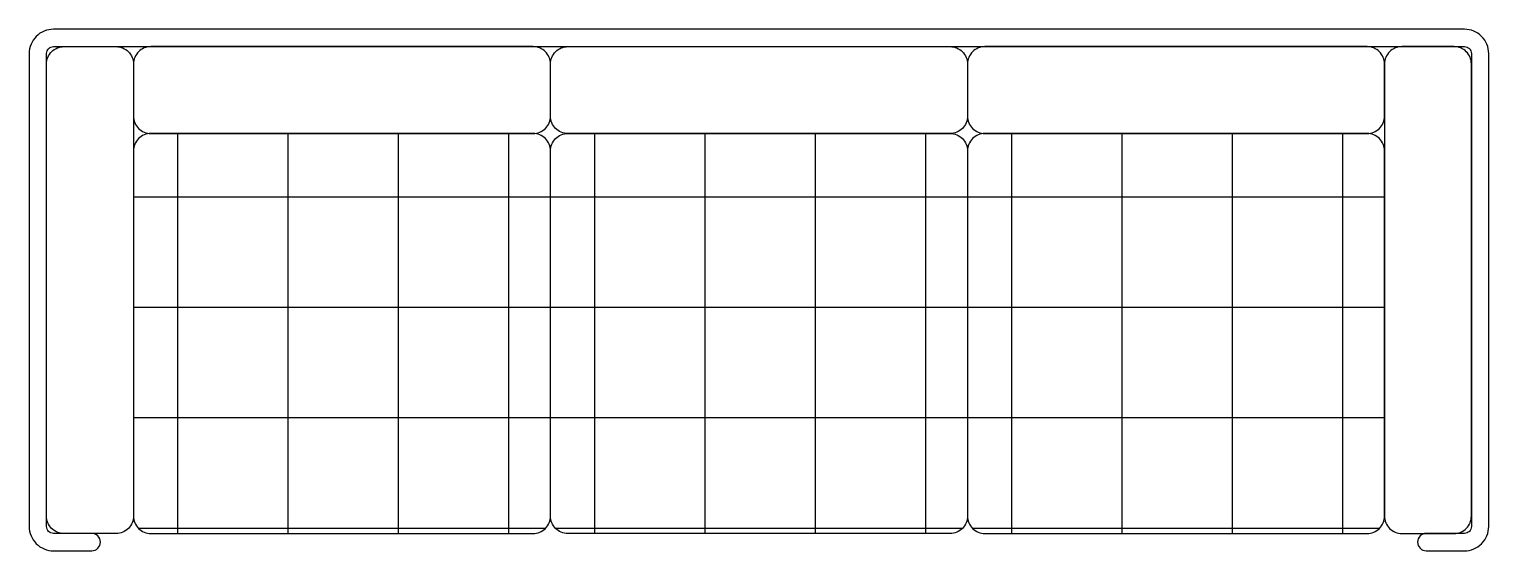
# Model space of a CAD drawing. Header units: millimetres. Extents: x -827.67 to -825.57, y 2730.43 to 2731.18.
import ezdxf

# ---------------------------------------------------------------- set-up
doc = ezdxf.new("R2010")
doc.units = ezdxf.units.MM
doc.header["$LTSCALE"] = 10
doc.layers.add('Móveis_sofás', color=2, linetype='Continuous')

msp = doc.modelspace()

# ---------------------------------------------------------------- hatches: boundary and pattern name
at = {"layer": 'Móveis_sofás'}
h = msp.add_hatch(dxfattribs=at)
h.set_pattern_fill('ANSI37', color=1, scale=0.05, angle=45, style=0)
h.set_pattern_definition([(90, (8.20073, 0.75301), (-0.15875, 3e-17), []), (180, (8.20073, 0.75301), (-3e-17, -0.15875), [])])
h.paths.add_polyline_path([(-826.9231, 2731.0016, 0.414214), (-826.9481, 2731.0266), (-827.4981, 2731.0266, 0.414214), (-827.5231, 2731.0016), (-827.5231, 2730.4766, 0.414214), (-827.4981, 2730.4516), (-826.9481, 2730.4516, 0.414214), (-826.9231, 2730.4766)])
h = msp.add_hatch(dxfattribs=at)
h.set_pattern_fill('ANSI37', color=1, scale=0.05, angle=45, style=0)
h.set_pattern_definition([(90, (8.80073, 0.75301), (-0.15875, 3e-17), []), (180, (8.80073, 0.75301), (-3e-17, -0.15875), [])])
h.paths.add_polyline_path([(-826.3231, 2731.0016, 0.414214), (-826.3481, 2731.0266), (-826.8981, 2731.0266, 0.414214), (-826.9231, 2731.0016), (-826.9231, 2730.4766, 0.414214), (-826.8981, 2730.4516), (-826.3481, 2730.4516, 0.414214), (-826.3231, 2730.4766)])
h = msp.add_hatch(dxfattribs=at)
h.set_pattern_fill('ANSI37', color=1, scale=0.05, angle=45, style=0)
h.set_pattern_definition([(90, (9.40073, 0.75301), (-0.15875, 3e-17), []), (180, (9.40073, 0.75301), (-3e-17, -0.15875), [])])
h.paths.add_polyline_path([(-825.7231, 2731.0016, 0.414214), (-825.7481, 2731.0266), (-826.2981, 2731.0266, 0.414214), (-826.3231, 2731.0016), (-826.3231, 2730.4766, 0.414214), (-826.2981, 2730.4516), (-825.7481, 2730.4516, 0.414214), (-825.7231, 2730.4766)])

# ---------------------------------------------------------------- linework, layer by layer
at = {"layer": 'Móveis_sofás', "color": 1}
msp.add_lwpolyline([(-825.5731, 2730.4616), (-825.5731, 2731.1416, 0.414214), (-825.6081, 2731.1766), (-827.6381, 2731.1766, 0.414214), (-827.6731, 2731.1416), (-827.6731, 2730.4616, 0.414214), (-827.6381, 2730.4266), (-827.5831, 2730.4266, 1), (-827.5831, 2730.4516), (-827.6381, 2730.4516, -0.414214), (-827.6481, 2730.4616), (-827.6481, 2731.1416, -0.414214), (-827.6381, 2731.1516), (-825.6081, 2731.1516, -0.414214), (-825.5981, 2731.1416), (-825.5981, 2730.4616, -0.414214), (-825.6081, 2730.4516), (-825.6631, 2730.4516, 1), (-825.6631, 2730.4266), (-825.6081, 2730.4266, 0.414214)], format="xyb", close=True, dxfattribs=at)
at = {"layer": 'Móveis_sofás'}
for points in [[(-827.6481, 2731.1266, -0.414214), (-827.6231, 2731.1516), (-827.5481, 2731.1516, -0.414214), (-827.5231, 2731.1266), (-827.5231, 2730.4766, -0.414214), (-827.5481, 2730.4516), (-827.6231, 2730.4516, -0.414214), (-827.6481, 2730.4766)], [(-826.9481, 2731.0266, 0.414214), (-826.9231, 2731.0516), (-826.9231, 2731.1266, 0.414214), (-826.9481, 2731.1516), (-827.4981, 2731.1516, 0.414214), (-827.5231, 2731.1266), (-827.5231, 2731.0516, 0.414214), (-827.4981, 2731.0266)], [(-826.8981, 2731.0266, -0.414214), (-826.9231, 2731.0516), (-826.9231, 2731.1266, -0.414214), (-826.8981, 2731.1516), (-826.3481, 2731.1516, -0.414214), (-826.3231, 2731.1266), (-826.3231, 2731.0516, -0.414214), (-826.3481, 2731.0266)], [(-825.7481, 2731.0266, 0.414214), (-825.7231, 2731.0516), (-825.7231, 2731.1266, 0.414214), (-825.7481, 2731.1516), (-826.2981, 2731.1516, 0.414214), (-826.3231, 2731.1266), (-826.3231, 2731.0516, 0.414214), (-826.2981, 2731.0266)], [(-825.5981, 2731.1266, 0.414214), (-825.6231, 2731.1516), (-825.6981, 2731.1516, 0.414214), (-825.7231, 2731.1266), (-825.7231, 2730.4766, 0.414214), (-825.6981, 2730.4516), (-825.6231, 2730.4516, 0.414214), (-825.5981, 2730.4766)], [(-826.9481, 2730.4516, 0.414214), (-826.9231, 2730.4766), (-826.9231, 2731.0016, 0.414214), (-826.9481, 2731.0266), (-827.4981, 2731.0266, 0.414214), (-827.5231, 2731.0016), (-827.5231, 2730.4766, 0.414214), (-827.4981, 2730.4516)], [(-826.8981, 2730.4516, -0.414214), (-826.9231, 2730.4766), (-826.9231, 2731.0016, -0.414214), (-826.8981, 2731.0266), (-826.3481, 2731.0266, -0.414214), (-826.3231, 2731.0016), (-826.3231, 2730.4766, -0.414214), (-826.3481, 2730.4516)], [(-825.7481, 2730.4516, 0.414214), (-825.7231, 2730.4766), (-825.7231, 2731.0016, 0.414214), (-825.7481, 2731.0266), (-826.2981, 2731.0266, 0.414214), (-826.3231, 2731.0016), (-826.3231, 2730.4766, 0.414214), (-826.2981, 2730.4516)]]:
    msp.add_lwpolyline(points, format="xyb", close=True, dxfattribs=at)

doc.saveas('drawing.dxf')
